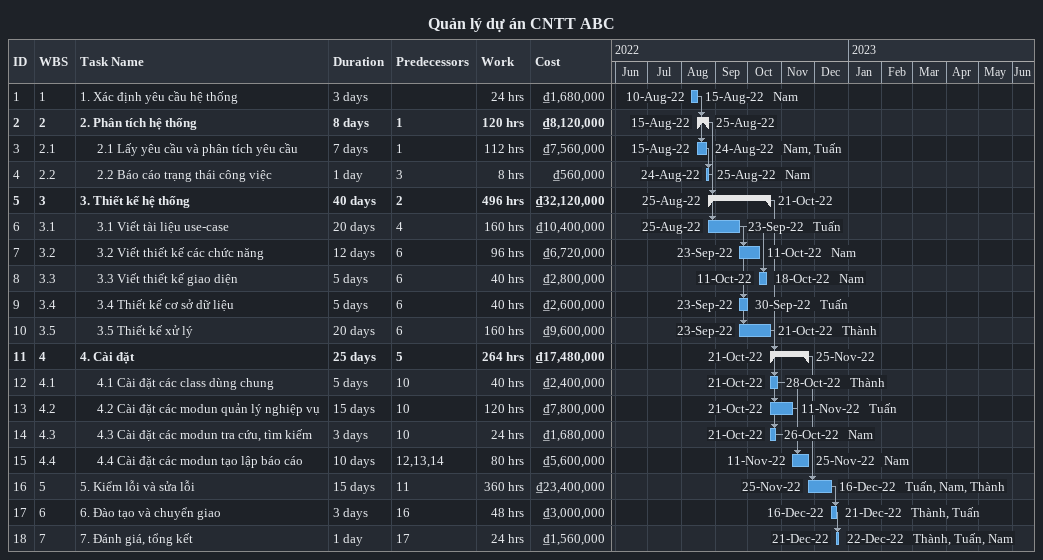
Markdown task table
Quản lý dự án CNTT ABC

| ID | WBS | Task | Duration | Start | Finish | Predecessors | Resources | Work (h) | Cost (₫) |
|---|---|---|---|---|---|---|---|---|---|
| 1 | 1 | 1. Xác định yêu cầu hệ thống | 3d | 2022-08-10 | 2022-08-15 |  | Nam | 24 | 1680000 |
| 2 | 2 | **2. Phân tích hệ thống** | 8d | 2022-08-15 | 2022-08-25 | 1 |  | 120 | 8120000 |
| 3 | 2.1 | 2.1 Lấy yêu cầu và phân tích yêu cầu | 7d | 2022-08-15 | 2022-08-24 | 1 | Nam, Tuấn | 112 | 7560000 |
| 4 | 2.2 | 2.2 Báo cáo trạng thái công việc | 1d | 2022-08-24 | 2022-08-25 | 3 | Nam | 8 | 560000 |
| 5 | 3 | **3. Thiết kế hệ thống** | 40d | 2022-08-25 | 2022-10-21 | 2 |  | 496 | 32120000 |
| 6 | 3.1 | 3.1 Viết tài liệu use-case | 20d | 2022-08-25 | 2022-09-23 | 4 | Tuấn | 160 | 10400000 |
| 7 | 3.2 | 3.2 Viết thiết kế các chức năng | 12d | 2022-09-23 | 2022-10-11 | 6 | Nam | 96 | 6720000 |
| 8 | 3.3 | 3.3 Viết thiết kế giao diện | 5d | 2022-10-11 | 2022-10-18 | 6 | Nam | 40 | 2800000 |
| 9 | 3.4 | 3.4 Thiết kế cơ sở dữ liệu | 5d | 2022-09-23 | 2022-09-30 | 6 | Tuấn | 40 | 2600000 |
| 10 | 3.5 | 3.5 Thiết kế xử lý | 20d | 2022-09-23 | 2022-10-21 | 6 | Thành | 160 | 9600000 |
| 11 | 4 | **4. Cài đặt** | 25d | 2022-10-21 | 2022-11-25 | 5 |  | 264 | 17480000 |
| 12 | 4.1 | 4.1 Cài đặt các class dùng chung | 5d | 2022-10-21 | 2022-10-28 | 10 | Thành | 40 | 2400000 |
| 13 | 4.2 | 4.2 Cài đặt các modun quản lý nghiệp vụ | 15d | 2022-10-21 | 2022-11-11 | 10 | Tuấn | 120 | 7800000 |
| 14 | 4.3 | 4.3 Cài đặt các modun tra cứu, tìm kiếm | 3d | 2022-10-21 | 2022-10-26 | 10 | Nam | 24 | 1680000 |
| 15 | 4.4 | 4.4 Cài đặt các modun tạo lập báo cáo | 10d | 2022-11-11 | 2022-11-25 | 12, 13, 14 | Nam | 80 | 5600000 |
| 16 | 5 | 5. Kiểm lỗi và sửa lỗi | 15d | 2022-11-25 | 2022-12-16 | 11 | Tuấn, Nam, Thành | 360 | 23400000 |
| 17 | 6 | 6. Đào tạo và chuyển giao | 3d | 2022-12-16 | 2022-12-21 | 16 | Thành, Tuấn | 48 | 3000000 |
| 18 | 7 | 7. Đánh giá, tổng kết | 1d | 2022-12-21 | 2022-12-22 | 17 | Thành, Tuấn, Nam | 24 | 1560000 |
